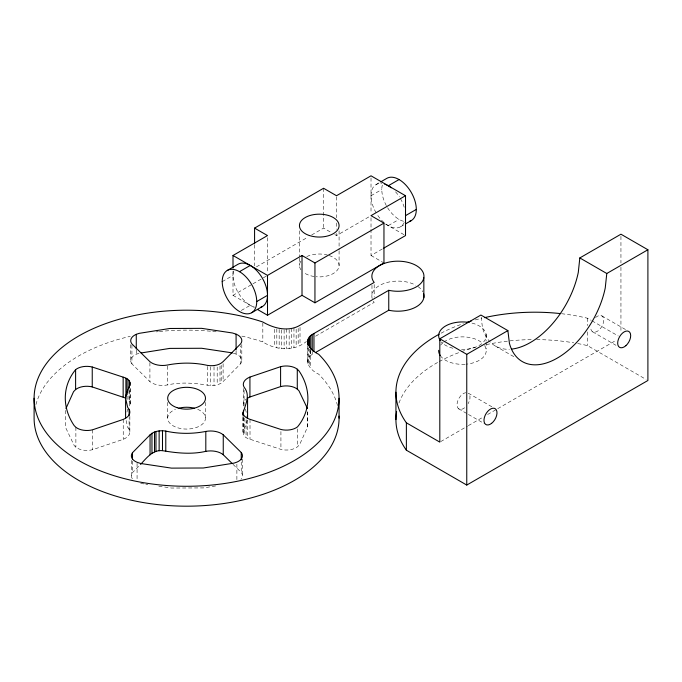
<?xml version="1.0" encoding="UTF-8"?>
<svg xmlns="http://www.w3.org/2000/svg" width="682" height="682" viewBox="0 0 682 682"><rect width="100%" height="100%" fill="white"/><g stroke="black" fill="none" stroke-linecap="round" stroke-linejoin="round"><path stroke-width="0.51" stroke-dasharray="3.41 2.56" d="M337.513 405.62A152.478 88.038 0 0 0 318.63 374.137C309.637 370.19 301.819 359.167 313.959 353.421M126.971 412.081L127.67 409.038M247.114 420.18C245.989 428.185 237.498 435.696 250.013 439.242L280.924 449.387A13.725 7.92 0 0 0 297.557 446.736L299.603 444.655L307.633 426.872L307.633 412.192M130.288 388.518L130.288 404.247L129.699 406.148L129.699 386.234M132.342 478.738A13.725 7.92 0 0 1 132.496 472.626L139.81 465.184M131.924 345.007L131.924 363.881L149.912 381.588A15.396 8.892 0 0 0 167.354 384.963C181.651 381.69 196.407 383.216 210.678 385.654C215.077 385.645 219.885 384.793 223.108 381.536L240.669 363.694L240.669 345.868M376.072 184.558L379.661 182.486M222.221 281.632L233.005 275.409M371.017 195.734L381.801 189.502M256.406 266.875L307.932 237.131M311.614 235.009L323.575 228.103L331.341 232.579M233.005 271.214L233.005 295.332L252.076 284.317M252.979 283.797L267.506 275.409M334.785 234.574L336.516 235.571L371.017 215.648M241.275 310.481L250.26 305.289M388.271 225.614L399.047 219.382M400.47 226.816L404.059 224.745M371.017 229.28L371.017 255.486L382.824 248.674M241.829 336.107A152.478 88.038 0 0 1 262.826 341.912C275.946 350.36 293.865 351.793 306.431 341.494M315.587 336.209L374.188 302.373A26.052 15.047 0 0 1 372.986 300.532M440.725 441.586L467.392 426.19M468.312 425.653L483.018 417.162M487.621 414.511L496.811 409.2M497.732 408.671L616.349 340.19M131.924 363.881A13.725 7.92 0 0 1 136.272 354.239L139.128 353.276M65.549 410.436L65.753 427.827L74.202 445.551L75.881 447.196A13.725 7.92 0 0 0 92.573 449.711L123.237 439.327A15.396 8.892 0 0 0 129.094 429.259L129.094 417.725M215.614 485.968L203.338 487.92L171.489 488.039L157.107 485.882M140.68 483.41L144.789 484.024M145.812 484.177L147.866 484.484M233.389 353.199L236.091 354.086A13.725 7.92 0 0 1 240.669 363.694M601.831 315.86L626.988 330.386M561.525 313.711A138.761 80.109 0 0 1 587.517 318.238L591.132 320.327M592.036 320.847L618.233 335.97M592.615 331.819L615.982 345.305M385.543 224.037L405.517 235.571M577.705 343.54A138.761 80.109 0 0 1 587.517 345.629L646.067 379.431M371.017 255.486L383.957 262.962M495.303 345.987L515.072 357.402M491.867 406.796L468.5 393.309A9.207 5.32 -60 0 1 468.142 403.667M458.551 408.748L467.537 413.94M468.432 414.46L484.604 423.795M233.005 295.332L253.892 307.386M130.288 404.247L130.032 402.312L127.091 398.868L127.091 395.722M232.997 464.314L241.24 472.43A13.725 7.92 0 0 1 240.899 479.369M129.094 429.259L127.67 427.273L125.59 418.16M245.494 409.038L246.424 413.096M481.177 317.156L482.464 327.727A70.144 40.494 -60 0 0 509.403 349.252M307.446 411.63L307.633 426.872M620.944 236.33L620.944 262.962M620.944 267.225L620.944 332.211M587.517 318.238L587.517 325.612M587.517 331.929L587.517 345.629M486.087 334.137L486.087 341.111M486.087 342.1L486.087 349.073M374.188 284.547L374.188 297.13M371.98 285.255L371.98 294.692M371.017 177.908L371.017 213.551M371.017 217.746L371.017 228.231M339.082 230.848L339.082 249.723M339.082 250.771L339.082 265.451M336.516 196.774L336.516 217.746M336.516 222.988L336.516 229.28M336.516 233.474L336.516 235.571M323.575 188.258L323.575 228.103M312.22 351.332L312.22 354.47M310.719 350.403L310.719 355.646M310.668 350.267L310.668 368.092M309.449 348.988L309.449 366.814M308.52 347.632L308.52 365.458M307.906 348.152L307.889 364.043M307.582 345.817L307.582 362.594M300.02 327.369L300.02 345.194M299.441 230.848L299.441 257.063M299.441 258.111L299.441 265.451M298.187 328.374L298.187 346.2M297.557 428.918L297.557 446.736M296.159 329.244L296.159 347.061M293.951 327.854L293.951 347.777M291.606 328.4L291.606 348.323M289.159 329.815L289.159 348.69M286.653 328.954L286.653 348.877M284.121 330.003L284.121 348.877M281.615 329.824L281.615 348.698M280.924 431.561L280.924 449.387M279.168 329.466L279.168 348.332M276.815 328.929L276.815 347.794M274.607 329.27L274.607 347.095M267.506 237.668L267.506 273.312M262.826 323.046L262.826 341.912M254.574 244.872L254.574 265.844M250.013 419.319L250.013 439.242M247.251 420.317L247.251 438.142M246.074 419.626L246.074 437.443M244.224 418.006L244.224 435.832M244.071 390.283L244.071 407.052A15.396 8.892 0 0 1 246.39 398.953M243.465 417.58L243.465 430.163M243.303 388.527L243.303 404.255M243.133 417.222L243.133 433.999M242.877 417.393L242.877 432.064M242.451 459.148L242.451 475.925M241.803 344.461L241.803 360.19M241.24 461.944L241.24 472.43M236.884 464.246L236.884 482.072M236.091 350.94L236.091 354.086M223.108 363.711L223.108 381.536M221.198 365.305L221.198 383.131M219.996 365.987L219.996 383.804M217.2 367.052L217.2 384.878M214.02 366.635L214.02 385.509M210.678 366.78L210.678 385.654M207.379 366.439L207.379 385.313M205.487 402.431L205.487 418.16M167.67 402.431L167.67 418.16M167.354 366.089L167.354 384.963M149.912 362.713L149.912 381.588M137.073 463.351L137.073 480.128M136.272 350.045L136.272 354.239M132.496 461.092L132.496 472.626M131.362 460.393L131.362 476.121M130.714 344.666L130.714 360.386M130.032 388.68L130.032 402.312M129.853 416.327L129.853 432.056M128.941 389.993L128.941 400.479M123.237 419.404L123.237 439.327M92.573 429.788L92.573 449.711M75.881 427.282L75.881 447.196M254.718 307.19A24.399 14.083 60 0 1 233.594 270.592M404.204 222.511A24.399 14.083 60 0 1 376.609 213.645M376.072 212.733A24.399 14.083 60 0 1 381.664 183.475M395.56 191.847A24.399 14.083 60 0 1 399.362 196.834M400.47 198.65A24.399 14.083 60 0 1 404.204 207.268M329.176 255.537A19.821 11.441 0 0 1 337.948 269.271A19.821 11.441 0 0 1 316.158 276.756M314.129 276.508A19.821 11.441 0 0 1 303.533 272.416M300.95 269.833A19.821 11.441 0 0 1 300.95 261.07M306.789 256.56A19.821 11.441 0 0 1 327.326 254.991M403.514 221.283A24.399 14.083 60 0 1 386.847 206.51M386.336 205.589A24.399 14.083 60 0 1 382.389 184.686M484.595 345.595A23.785 13.734 0 0 1 466.121 364.179M465.098 364.256A23.785 13.734 0 0 1 440.785 356.277M440.649 345.109A23.785 13.734 0 0 1 443.112 342.611M443.854 342.04A23.785 13.734 0 0 1 482.967 343.66M471.97 323.08A23.785 13.734 0 0 1 477.545 346.286M476.565 346.72A23.785 13.734 0 0 1 459.915 349.32M452.925 348.255A23.785 13.734 0 0 1 441.331 341.989M464.672 407.768A9.207 5.32 -60 0 1 457.034 404.145A9.207 5.32 -60 0 1 465.738 392.679M595.539 317.548A9.207 5.32 -60 0 1 603.638 318.826A9.207 5.32 -60 0 1 597.79 331A9.207 5.32 -60 0 1 590.714 327.599M441.041 333.2A138.761 80.109 0 0 1 463.3 323.618M475.286 319.918A138.761 80.109 0 0 1 481.501 318.323M398.97 403.036A138.761 80.109 0 0 1 438.33 362.057M439.225 361.562A138.761 80.109 0 0 1 460.401 352.04M461.364 351.69A138.761 80.109 0 0 1 475.286 347.308M486.368 344.606A138.761 80.109 0 0 1 532.403 339.602M536.581 339.602A138.761 80.109 0 0 1 573.715 342.824M197.695 409.319A18.908 10.921 0 0 1 200.636 425.457A18.908 10.921 0 0 1 172.529 425.457A18.908 10.921 0 0 1 175.47 409.319M35.924 404.579A152.478 88.038 0 0 1 130.296 336.337M156.28 331.878A152.478 88.038 0 0 1 158.343 331.648M159.375 331.537A152.478 88.038 0 0 1 211.71 331.324M212.75 331.426A152.478 88.038 0 0 1 216.885 331.878M372.21 298.614A26.052 15.047 0 0 1 385.603 282.885A26.052 15.047 0 0 1 415.696 285.153M418.032 286.585A26.052 15.047 0 0 1 422.831 291.76"/><path stroke-width="1.02" d="M423.846 277.685A26.052 15.047 0 0 1 388.757 290.31L313.959 333.498C301.819 339.252 309.637 350.267 318.63 354.222A152.478 88.038 0 0 1 213.057 484.936A152.478 88.038 0 0 1 36.419 382.952A152.478 88.038 0 0 1 262.826 321.998C273.823 328.374 288.35 332.185 300.02 325.271L374.188 282.45A26.052 15.047 0 0 1 393.633 261.385A26.052 15.047 0 0 1 423.846 277.685L423.846 297.599M396.617 411.757A138.761 80.109 0 0 0 406.378 450.205L466.761 485.064L647.9 380.488L647.9 249.757L620.944 234.199L579.828 257.932L578.285 272.408A70.144 40.494 -60 0 1 511.398 349.116M647.9 249.757L606.784 273.499L605.241 287.966A70.144 40.494 -60 0 1 557.33 358.076A70.144 40.494 -60 0 1 509.42 343.285L507.877 330.6L480.921 315.041L439.805 338.775L439.805 442.115L406.378 422.814A138.761 80.109 0 0 1 439.225 334.171M125.59 398.237C125.769 389.695 136.673 380.94 123.152 377.146L92.241 367.01A13.725 7.92 0 0 0 75.608 369.653C61.951 386.251 62.207 408.1 74.202 425.636L75.881 427.282A13.725 7.92 0 0 0 92.573 429.788L123.237 419.404A15.396 8.892 0 0 0 129.094 409.336L127.67 407.35L125.59 398.237L125.59 418.16M242.877 412.15C242.843 416.037 246.713 418.322 250.013 419.319L280.924 429.464A13.725 7.92 0 0 0 297.557 426.821C311.214 410.223 310.958 388.373 298.955 370.838L297.284 369.192A13.725 7.92 0 0 0 280.592 366.677L249.927 377.069A15.396 8.892 0 0 0 244.071 387.137C251.181 395.85 244.616 405.406 242.877 414.247M65.958 408.509L73.562 391.656L75.608 389.575A13.725 7.92 0 0 1 92.241 386.933L125.914 398.169M132.496 458.995L132.496 452.703L150.057 434.852C154.166 430.879 160.381 430.274 165.786 431.075C178.846 434.067 192.699 433.999 205.811 431.425A15.396 8.892 0 0 1 223.253 434.809L241.24 452.516L241.24 459.847M140.543 464.442C146.434 458.151 152.717 449.608 162.487 450.657C176.757 453.095 191.506 454.621 205.811 451.348A15.396 8.892 0 0 1 223.253 454.724L232.247 463.581M254.574 243.824L254.574 228.103L323.575 188.258L336.516 195.725L371.017 175.811L405.517 195.725L405.517 235.571L383.727 248.154M233.005 268.069L233.005 255.486L267.506 235.571L254.574 228.103M227.277 270.464L238.061 264.241A24.399 14.083 60 0 1 263.226 279.722A24.399 14.083 60 0 1 260.763 307.232M380.565 181.966L386.847 178.334A24.399 14.083 60 0 1 412.022 193.816A24.399 14.083 60 0 1 409.55 221.335M239.476 271.675L250.26 265.451M388.271 185.768L399.047 179.545M233.005 255.486L267.506 275.409L302.015 255.486L314.948 262.962L383.957 223.116L383.957 262.962L314.948 302.799L302.015 295.332L267.506 315.246L257.523 309.483M405.517 195.725L371.017 215.648L383.957 223.116M256.73 301.555L267.506 295.332M416.301 209.425L405.517 215.648A24.399 14.083 60 0 0 405.458 213.884M251.675 312.723L262.459 306.499M405.858 223.705L411.246 220.593M315.783 352.364L388.757 310.233A26.052 15.047 0 0 0 423.616 293.678M439.805 338.775L466.761 354.342L507.877 330.6M136.272 334.325L139.128 333.353L169.827 328.477L201.667 328.349L232.485 332.987L236.091 334.163A13.725 7.92 0 0 1 240.669 343.771L223.108 361.613C219.024 365.612 212.767 366.183 207.379 365.39C194.319 362.398 180.466 362.474 167.354 365.041A15.396 8.892 0 0 1 149.912 361.665L131.924 343.958A13.725 7.92 0 0 1 136.272 334.325L136.272 348.996M247.447 398.228A15.396 8.892 0 0 1 249.927 396.984L280.592 386.6A13.725 7.92 0 0 1 297.284 389.115L298.955 390.76L307.412 408.484M141.174 352.952L169.827 348.4L201.667 348.272L232.485 352.909M579.828 257.932L606.784 273.499M247.114 416.131L247.575 418.16L247.575 398.237M466.761 354.342L466.761 485.064M406.378 422.814L406.378 450.205M395.927 392.201L395.927 419.592M388.757 290.31L388.757 310.233M339.065 398.237L339.065 418.16M314.948 262.962L314.948 302.799M313.959 333.498L313.959 351.324M312.22 334.555L312.22 350.284M310.719 335.732L310.719 349.355M309.492 337.002L309.492 347.488M308.545 338.357L308.545 345.697M307.906 339.772L307.906 345.007M307.582 341.213L307.582 344.768M302.015 255.486L302.015 295.332M297.284 369.192L297.284 389.115M280.592 366.677L280.592 386.6M267.506 275.409L267.506 315.246M249.927 377.069L249.927 396.984M243.465 410.24L243.465 415.483M243.133 414.076L243.133 416.173M236.091 334.163L236.091 349.892M223.253 434.809L223.253 454.724M205.811 431.425L205.811 451.348M165.786 431.075L165.786 450.998M162.487 430.734L162.487 450.657M159.136 430.888L159.136 450.811M155.965 431.518L155.965 451.433M154.507 431.996L154.507 451.919M151.967 433.266L151.967 453.18M150.057 434.852L150.057 454.775M130.032 382.389L130.032 385.535M129.094 409.336L129.094 415.628M128.941 380.565L128.941 387.896M127.091 378.945L127.091 394.673M125.914 378.254L125.914 397.12M123.152 377.146L123.152 397.069M92.241 367.01L92.241 386.933M75.608 369.653L75.608 389.575M34.1 398.237L34.1 418.16A152.478 88.038 0 0 0 188.377 506.18A152.478 88.038 0 0 0 339.022 416.08M384.674 184.131A24.399 14.083 60 0 1 391.263 187.806M467.23 322.305A138.761 80.109 0 0 1 471.219 321.077M484.408 317.65A138.761 80.109 0 0 1 560.493 313.601M440.299 355.62A23.785 13.734 0 0 1 438.662 350.343M440.299 340.676A23.785 13.734 0 0 1 444.869 326.414A23.785 13.734 0 0 1 469.046 322.475M178.889 408.186A18.908 10.921 0 0 1 194.276 408.186M132.496 452.703A13.725 7.92 0 0 0 137.073 462.302L140.68 463.487L171.489 468.125L203.338 467.997L234.037 463.112L236.884 462.149A13.725 7.92 0 0 0 241.24 452.516M309.355 235.52A19.821 11.441 0 0 0 339.082 225.606A19.821 11.441 0 0 0 309.355 215.7A19.821 11.441 0 0 0 309.355 235.52M222.221 281.632A24.399 14.083 60 0 0 248.103 313.822A24.399 14.083 60 0 0 248.103 279.322A24.399 14.083 60 0 0 222.221 281.632M491.628 423.326A9.207 5.32 -60 0 0 495.456 408.868A9.207 5.32 -60 0 0 484.356 417.58A9.207 5.32 -60 0 0 491.628 423.326M625.863 345.689A9.207 5.32 -60 0 0 628.787 331.426A9.207 5.32 -60 0 0 617.892 341.085A9.207 5.32 -60 0 0 625.863 345.689M177.124 407.691A18.908 10.921 0 0 0 205.487 398.237A18.908 10.921 0 0 0 177.124 388.783A18.908 10.921 0 0 0 177.124 407.691"/></g></svg>
